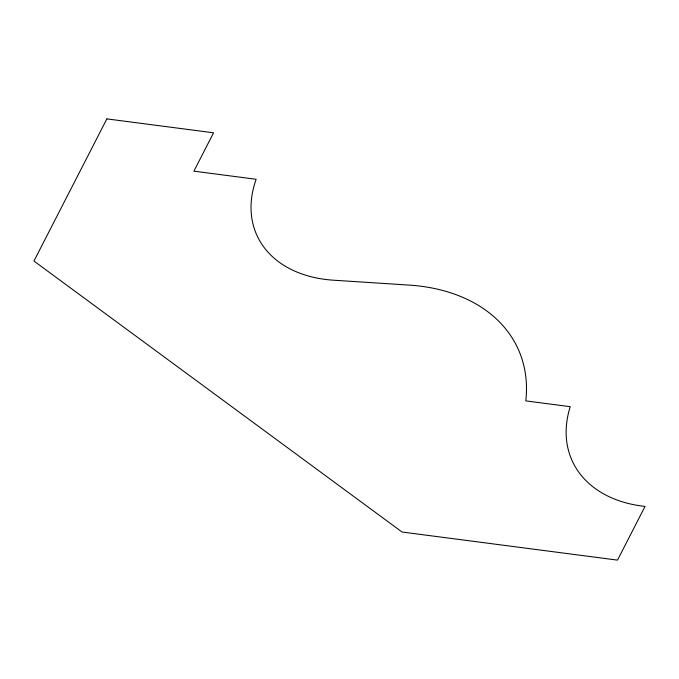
<?xml version="1.0" encoding="UTF-8"?>
<svg xmlns="http://www.w3.org/2000/svg" width="679" height="679" viewBox="0 0 679 679"><rect width="100%" height="100%" fill="white"/><g stroke="black" fill="none" stroke-linecap="round" stroke-linejoin="round"><path stroke-width="1.02" d="M106.875 118.884L33.95 261.042L402.061 532.022L617.5 560.116L645.05 506.407A133.593 93.804 -24.6 0 1 570.233 406.687L525.775 400.89A185.078 129.952 -24.6 0 0 409.199 285.104L333.465 280.198A130.088 91.342 -24.6 0 1 256.127 179.281L193.888 171.167L213.571 132.804L106.875 118.884"/></g></svg>
